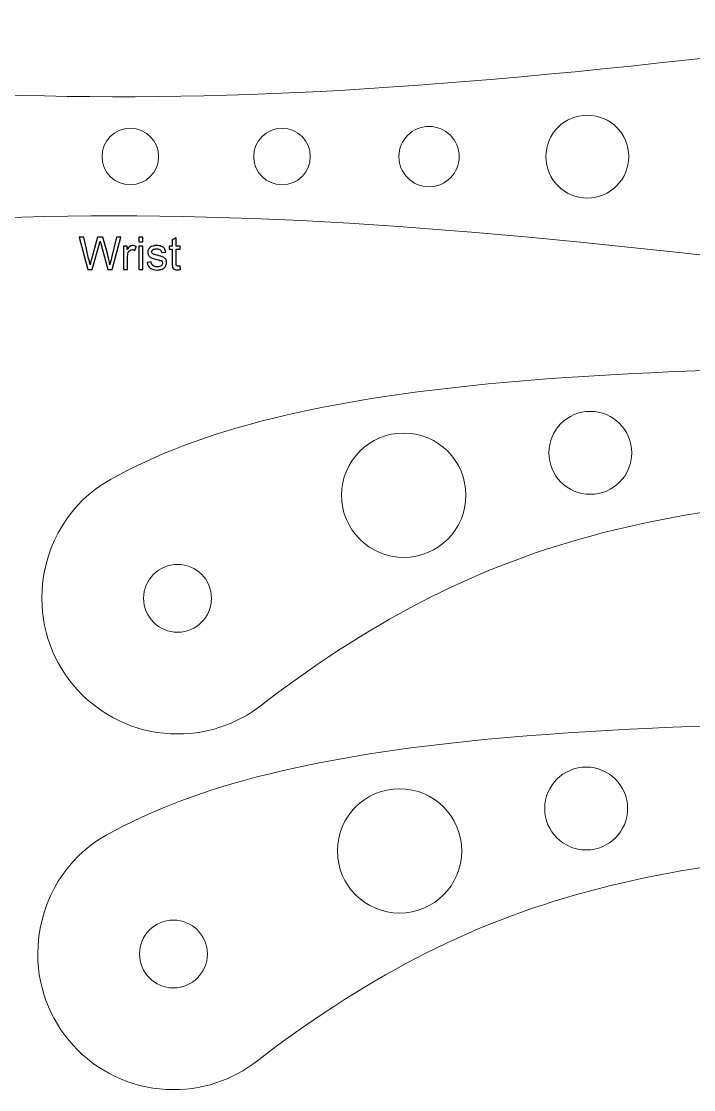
# Model space of a CAD drawing. Header units: millimetres. Extents: x -819 to 558, y -342 to 336.
# Drawn here: x -158.6 to -32.8, y -235.5 to -35.5 of the extents above; entities that cross this region are included whole.
import ezdxf

# ---------------------------------------------------------------- set-up
doc = ezdxf.new("R2010")
doc.units = ezdxf.units.MM
doc.header["$MEASUREMENT"] = 0
doc.layers.add('#Layer 1', color=7, linetype='Continuous')

msp = doc.modelspace()

# ---------------------------------------------------------------- linework, layer by layer
at = {"layer": '#Layer 1', "color": 22, "lineweight": 9}
for points in [[(-299.4995, -35.4526), (-163.6914, -54.0647), (-120.8009, -54.2654), (20.6279, -36.0551)], [(-300.7342, -85.988), (-163.4447, -67.1737), (-121.1112, -67.1737), (24.0569, -85.988)], [(-143.5157, -122.1519), (-110.3809, -102.3651), (-51.4112, -99.9196), (36.6068, -99.9213)], [(-144.2873, -188.7428), (-111.1525, -168.956), (-52.1828, -166.5105), (35.8352, -166.5122)]]:
    msp.add_open_spline(points, degree=3, dxfattribs=at)
for points, knots in [([(-44.9112, -60.7741), (-44.9112, -65.0605), (-48.3859, -68.5352), (-52.6723, -68.5352), (-52.6723, -68.5352), (-56.9587, -68.5352), (-60.4334, -65.0605), (-60.4334, -60.7741), (-60.4334, -60.7741), (-60.4334, -56.4877), (-56.9587, -53.013), (-52.6723, -53.013), (-52.6723, -53.013), (-48.3859, -53.013), (-44.9112, -56.4877), (-44.9112, -60.7741)], [0, 0, 0, 0, 0.25, 0.25, 0.25, 0.25, 0.5, 0.5, 0.5, 0.5, 0.75, 0.75, 0.75, 0.75, 1, 1, 1, 1]), ([(-132.9296, -60.7741), (-132.9296, -63.6969), (-135.2991, -66.0658), (-138.2212, -66.0658), (-138.2212, -66.0658), (-141.1436, -66.0658), (-143.5128, -63.6969), (-143.5128, -60.7741), (-143.5128, -60.7741), (-143.5128, -57.852), (-141.1436, -55.4824), (-138.2212, -55.4824), (-138.2212, -55.4824), (-135.2991, -55.4824), (-132.9296, -57.852), (-132.9296, -60.7741)], [0, 0, 0, 0, 0.25, 0.25, 0.25, 0.25, 0.5, 0.5, 0.5, 0.5, 0.75, 0.75, 0.75, 0.75, 1, 1, 1, 1]), ([(-104.5306, -60.7741), (-104.5306, -63.6969), (-106.9002, -66.0658), (-109.8223, -66.0658), (-109.8223, -66.0658), (-112.7451, -66.0658), (-115.114, -63.6969), (-115.114, -60.7741), (-115.114, -60.7741), (-115.114, -57.852), (-112.7451, -55.4824), (-109.8223, -55.4824), (-109.8223, -55.4824), (-106.9002, -55.4824), (-104.5306, -57.852), (-104.5306, -60.7741)], [0, 0, 0, 0, 0.25, 0.25, 0.25, 0.25, 0.5, 0.5, 0.5, 0.5, 0.75, 0.75, 0.75, 0.75, 1, 1, 1, 1]), ([(-76.6612, -60.7741), (-76.6612, -63.8915), (-79.1885, -66.4185), (-82.3056, -66.4185), (-82.3056, -66.4185), (-85.4227, -66.4185), (-87.9501, -63.8915), (-87.9501, -60.7741), (-87.9501, -60.7741), (-87.9501, -57.6569), (-85.4227, -55.1296), (-82.3056, -55.1296), (-82.3056, -55.1296), (-79.1885, -55.1296), (-76.6612, -57.6569), (-76.6612, -60.7741)], [0, 0, 0, 0, 0.25, 0.25, 0.25, 0.25, 0.5, 0.5, 0.5, 0.5, 0.75, 0.75, 0.75, 0.75, 1, 1, 1, 1]), ([(-146.1582, -81.9136), (-146.1582, -81.9136), (-147.7669, -75.8529), (-147.7669, -75.8529), (-147.7669, -75.8529), (-147.7669, -75.8529), (-146.9442, -75.8529), (-146.9442, -75.8529), (-146.9442, -75.8529), (-146.9442, -75.8529), (-146.0214, -79.8252), (-146.0214, -79.8252), (-146.0214, -79.8252), (-145.9226, -80.2414), (-145.8379, -80.6549), (-145.7659, -81.0655), (-145.7659, -81.0655), (-145.6107, -80.4178), (-145.5204, -80.0453), (-145.4922, -79.9451), (-145.4922, -79.9451), (-145.4922, -79.9451), (-144.3393, -75.8529), (-144.3393, -75.8529), (-144.3393, -75.8529), (-144.3393, -75.8529), (-143.3713, -75.8529), (-143.3713, -75.8529), (-143.3713, -75.8529), (-143.3713, -75.8529), (-142.5035, -78.9207), (-142.5035, -78.9207), (-142.5035, -78.9207), (-142.2862, -79.6812), (-142.1295, -80.3967), (-142.0322, -81.0655), (-142.0322, -81.0655), (-141.956, -80.6831), (-141.8544, -80.2429), (-141.7302, -79.7476), (-141.7302, -79.7476), (-141.7302, -79.7476), (-140.7805, -75.8529), (-140.7805, -75.8529), (-140.7805, -75.8529), (-140.7805, -75.8529), (-139.9734, -75.8529), (-139.9734, -75.8529), (-139.9734, -75.8529), (-139.9734, -75.8529), (-141.6357, -81.9136), (-141.6357, -81.9136), (-141.6357, -81.9136), (-141.6357, -81.9136), (-142.4089, -81.9136), (-142.4089, -81.9136), (-142.4089, -81.9136), (-142.4089, -81.9136), (-143.686, -77.2965), (-143.686, -77.2965), (-143.686, -77.2965), (-143.7932, -76.9098), (-143.8567, -76.6728), (-143.8765, -76.5853), (-143.8765, -76.5853), (-143.94, -76.8633), (-143.9993, -77.1003), (-144.0543, -77.2965), (-144.0543, -77.2965), (-144.0543, -77.2965), (-145.3398, -81.9136), (-145.3398, -81.9136), (-145.3398, -81.9136), (-145.3398, -81.9136), (-146.1582, -81.9136), (-146.1582, -81.9136)], [0, 0, 0, 0, 0.05263158, 0.05263158, 0.05263158, 0.05263158, 0.10526316, 0.10526316, 0.10526316, 0.10526316, 0.15789474, 0.15789474, 0.15789474, 0.15789474, 0.21052632, 0.21052632, 0.21052632, 0.21052632, 0.26315789, 0.26315789, 0.26315789, 0.26315789, 0.31578947, 0.31578947, 0.31578947, 0.31578947, 0.36842105, 0.36842105, 0.36842105, 0.36842105, 0.42105263, 0.42105263, 0.42105263, 0.42105263, 0.47368421, 0.47368421, 0.47368421, 0.47368421, 0.52631579, 0.52631579, 0.52631579, 0.52631579, 0.57894737, 0.57894737, 0.57894737, 0.57894737, 0.63157895, 0.63157895, 0.63157895, 0.63157895, 0.68421053, 0.68421053, 0.68421053, 0.68421053, 0.73684211, 0.73684211, 0.73684211, 0.73684211, 0.78947368, 0.78947368, 0.78947368, 0.78947368, 0.84210526, 0.84210526, 0.84210526, 0.84210526, 0.89473684, 0.89473684, 0.89473684, 0.89473684, 0.94736842, 0.94736842, 0.94736842, 0.94736842, 1, 1, 1, 1]), ([(-136.6502, -76.7095), (-136.6502, -76.7095), (-136.6502, -75.8529), (-136.6502, -75.8529), (-136.6502, -75.8529), (-136.6502, -75.8529), (-135.9051, -75.8529), (-135.9051, -75.8529), (-135.9051, -75.8529), (-135.9051, -75.8529), (-135.9051, -76.7095), (-135.9051, -76.7095), (-135.9051, -76.7095), (-135.9051, -76.7095), (-136.6502, -76.7095), (-136.6502, -76.7095)], [0, 0, 0, 0, 0.25, 0.25, 0.25, 0.25, 0.5, 0.5, 0.5, 0.5, 0.75, 0.75, 0.75, 0.75, 1, 1, 1, 1]), ([(-128.9145, -81.2476), (-128.9145, -81.2476), (-128.8073, -81.9051), (-128.8073, -81.9051), (-128.8073, -81.9051), (-129.0161, -81.9489), (-129.2038, -81.9715), (-129.3689, -81.9715), (-129.3689, -81.9715), (-129.6398, -81.9715), (-129.8487, -81.9291), (-129.9983, -81.843), (-129.9983, -81.843), (-130.1464, -81.7584), (-130.2508, -81.6455), (-130.3115, -81.5058), (-130.3115, -81.5058), (-130.3722, -81.3675), (-130.4032, -81.074), (-130.4032, -80.6281), (-130.4032, -80.6281), (-130.4032, -80.6281), (-130.4032, -78.1022), (-130.4032, -78.1022), (-130.4032, -78.1022), (-130.4032, -78.1022), (-130.9493, -78.1022), (-130.9493, -78.1022), (-130.9493, -78.1022), (-130.9493, -78.1022), (-130.9493, -77.5237), (-130.9493, -77.5237), (-130.9493, -77.5237), (-130.9493, -77.5237), (-130.4032, -77.5237), (-130.4032, -77.5237), (-130.4032, -77.5237), (-130.4032, -77.5237), (-130.4032, -76.4357), (-130.4032, -76.4357), (-130.4032, -76.4357), (-130.4032, -76.4357), (-129.6624, -75.9898), (-129.6624, -75.9898), (-129.6624, -75.9898), (-129.6624, -75.9898), (-129.6624, -77.5237), (-129.6624, -77.5237), (-129.6624, -77.5237), (-129.6624, -77.5237), (-128.9145, -77.5237), (-128.9145, -77.5237), (-128.9145, -77.5237), (-128.9145, -77.5237), (-128.9145, -78.1022), (-128.9145, -78.1022), (-128.9145, -78.1022), (-128.9145, -78.1022), (-129.6624, -78.1022), (-129.6624, -78.1022), (-129.6624, -78.1022), (-129.6624, -78.1022), (-129.6624, -80.669), (-129.6624, -80.669), (-129.6624, -80.669), (-129.6624, -80.8821), (-129.6497, -81.0176), (-129.6243, -81.0782), (-129.6243, -81.0782), (-129.5975, -81.1389), (-129.5552, -81.1869), (-129.4959, -81.2236), (-129.4959, -81.2236), (-129.4366, -81.2588), (-129.352, -81.2772), (-129.2419, -81.2772), (-129.2419, -81.2772), (-129.1586, -81.2772), (-129.05, -81.2673), (-128.9145, -81.2476)], [0, 0, 0, 0, 0.05, 0.05, 0.05, 0.05, 0.1, 0.1, 0.1, 0.1, 0.15, 0.15, 0.15, 0.15, 0.2, 0.2, 0.2, 0.2, 0.25, 0.25, 0.25, 0.25, 0.3, 0.3, 0.3, 0.3, 0.35, 0.35, 0.35, 0.35, 0.4, 0.4, 0.4, 0.4, 0.45, 0.45, 0.45, 0.45, 0.5, 0.5, 0.5, 0.5, 0.55, 0.55, 0.55, 0.55, 0.6, 0.6, 0.6, 0.6, 0.65, 0.65, 0.65, 0.65, 0.7, 0.7, 0.7, 0.7, 0.75, 0.75, 0.75, 0.75, 0.8, 0.8, 0.8, 0.8, 0.85, 0.85, 0.85, 0.85, 0.9, 0.9, 0.9, 0.9, 0.95, 0.95, 0.95, 0.95, 1, 1, 1, 1]), ([(-139.4809, -81.9136), (-139.4809, -81.9136), (-139.4809, -77.5237), (-139.4809, -77.5237), (-139.4809, -77.5237), (-139.4809, -77.5237), (-138.812, -77.5237), (-138.812, -77.5237), (-138.812, -77.5237), (-138.812, -77.5237), (-138.812, -78.1883), (-138.812, -78.1883), (-138.812, -78.1883), (-138.6413, -77.8779), (-138.4832, -77.6718), (-138.3379, -77.5731), (-138.3379, -77.5731), (-138.1939, -77.4743), (-138.0345, -77.4235), (-137.8609, -77.4235), (-137.8609, -77.4235), (-137.6098, -77.4235), (-137.3558, -77.5039), (-137.0961, -77.6634), (-137.0961, -77.6634), (-137.0961, -77.6634), (-137.3529, -78.3548), (-137.3529, -78.3548), (-137.3529, -78.3548), (-137.5336, -78.2462), (-137.7156, -78.1925), (-137.8976, -78.1925), (-137.8976, -78.1925), (-138.0613, -78.1925), (-138.2066, -78.2419), (-138.3365, -78.3393), (-138.3365, -78.3393), (-138.4663, -78.4381), (-138.558, -78.5735), (-138.613, -78.7471), (-138.613, -78.7471), (-138.6963, -79.011), (-138.7372, -79.3002), (-138.7372, -79.6149), (-138.7372, -79.6149), (-138.7372, -79.6149), (-138.7372, -81.9136), (-138.7372, -81.9136), (-138.7372, -81.9136), (-138.7372, -81.9136), (-139.4809, -81.9136), (-139.4809, -81.9136)], [0, 0, 0, 0, 0.07692308, 0.07692308, 0.07692308, 0.07692308, 0.15384615, 0.15384615, 0.15384615, 0.15384615, 0.23076923, 0.23076923, 0.23076923, 0.23076923, 0.30769231, 0.30769231, 0.30769231, 0.30769231, 0.38461538, 0.38461538, 0.38461538, 0.38461538, 0.46153846, 0.46153846, 0.46153846, 0.46153846, 0.53846154, 0.53846154, 0.53846154, 0.53846154, 0.61538462, 0.61538462, 0.61538462, 0.61538462, 0.69230769, 0.69230769, 0.69230769, 0.69230769, 0.76923077, 0.76923077, 0.76923077, 0.76923077, 0.84615385, 0.84615385, 0.84615385, 0.84615385, 0.92307692, 0.92307692, 0.92307692, 0.92307692, 1, 1, 1, 1]), ([(-136.6502, -81.9136), (-136.6502, -81.9136), (-136.6502, -77.5237), (-136.6502, -77.5237), (-136.6502, -77.5237), (-136.6502, -77.5237), (-135.9051, -77.5237), (-135.9051, -77.5237), (-135.9051, -77.5237), (-135.9051, -77.5237), (-135.9051, -81.9136), (-135.9051, -81.9136), (-135.9051, -81.9136), (-135.9051, -81.9136), (-136.6502, -81.9136), (-136.6502, -81.9136)], [0, 0, 0, 0, 0.25, 0.25, 0.25, 0.25, 0.5, 0.5, 0.5, 0.5, 0.75, 0.75, 0.75, 0.75, 1, 1, 1, 1]), ([(-135.0697, -80.6027), (-135.0697, -80.6027), (-134.3346, -80.487), (-134.3346, -80.487), (-134.3346, -80.487), (-134.2936, -80.7819), (-134.1779, -81.0077), (-133.9888, -81.1657), (-133.9888, -81.1657), (-133.8012, -81.3223), (-133.5373, -81.4014), (-133.1972, -81.4014), (-133.1972, -81.4014), (-132.8557, -81.4014), (-132.6017, -81.3308), (-132.4366, -81.1925), (-132.4366, -81.1925), (-132.2715, -81.0528), (-132.1883, -80.8891), (-132.1883, -80.7029), (-132.1883, -80.7029), (-132.1883, -80.5335), (-132.2617, -80.4023), (-132.4084, -80.3049), (-132.4084, -80.3049), (-132.51, -80.2386), (-132.764, -80.1554), (-133.169, -80.0538), (-133.169, -80.0538), (-133.7137, -79.9155), (-134.0933, -79.7969), (-134.3035, -79.6954), (-134.3035, -79.6954), (-134.5138, -79.5952), (-134.6746, -79.4555), (-134.7833, -79.2777), (-134.7833, -79.2777), (-134.8919, -79.0999), (-134.947, -78.9037), (-134.947, -78.6892), (-134.947, -78.6892), (-134.947, -78.4931), (-134.9018, -78.3125), (-134.8115, -78.146), (-134.8115, -78.146), (-134.7226, -77.978), (-134.5999, -77.8398), (-134.446, -77.7297), (-134.446, -77.7297), (-134.3303, -77.645), (-134.1723, -77.5716), (-133.9733, -77.5124), (-133.9733, -77.5124), (-133.7729, -77.4531), (-133.5585, -77.4235), (-133.3299, -77.4235), (-133.3299, -77.4235), (-132.9856, -77.4235), (-132.6836, -77.4743), (-132.4225, -77.5731), (-132.4225, -77.5731), (-132.1615, -77.6718), (-131.9696, -77.8059), (-131.8454, -77.9752), (-131.8454, -77.9752), (-131.7212, -78.146), (-131.6365, -78.3717), (-131.59, -78.6554), (-131.59, -78.6554), (-131.59, -78.6554), (-132.3167, -78.7556), (-132.3167, -78.7556), (-132.3167, -78.7556), (-132.3506, -78.5298), (-132.4465, -78.3534), (-132.6046, -78.2264), (-132.6046, -78.2264), (-132.7626, -78.0994), (-132.987, -78.0359), (-133.2762, -78.0359), (-133.2762, -78.0359), (-133.6177, -78.0359), (-133.8618, -78.0923), (-134.0072, -78.2052), (-134.0072, -78.2052), (-134.1539, -78.3181), (-134.2273, -78.4508), (-134.2273, -78.6017), (-134.2273, -78.6017), (-134.2273, -78.6991), (-134.1963, -78.7852), (-134.1356, -78.8628), (-134.1356, -78.8628), (-134.0749, -78.9432), (-133.9804, -79.0081), (-133.8506, -79.0618), (-133.8506, -79.0618), (-133.7758, -79.0886), (-133.557, -79.1521), (-133.193, -79.2509), (-133.193, -79.2509), (-132.6666, -79.392), (-132.2998, -79.5063), (-132.0923, -79.5966), (-132.0923, -79.5966), (-131.8835, -79.6855), (-131.7198, -79.8167), (-131.6013, -79.9874), (-131.6013, -79.9874), (-131.4827, -80.1582), (-131.4235, -80.3699), (-131.4235, -80.6239), (-131.4235, -80.6239), (-131.4235, -80.8722), (-131.4968, -81.105), (-131.6408, -81.3252), (-131.6408, -81.3252), (-131.7861, -81.5439), (-131.995, -81.7132), (-132.2673, -81.8332), (-132.2673, -81.8332), (-132.5396, -81.9531), (-132.8487, -82.0124), (-133.193, -82.0124), (-133.193, -82.0124), (-133.7645, -82.0124), (-134.1991, -81.8938), (-134.4983, -81.6568), (-134.4983, -81.6568), (-134.7974, -81.4197), (-134.9879, -81.0684), (-135.0697, -80.6027)], [0, 0, 0, 0, 0.03030303, 0.03030303, 0.03030303, 0.03030303, 0.06060606, 0.06060606, 0.06060606, 0.06060606, 0.09090909, 0.09090909, 0.09090909, 0.09090909, 0.12121212, 0.12121212, 0.12121212, 0.12121212, 0.15151515, 0.15151515, 0.15151515, 0.15151515, 0.18181818, 0.18181818, 0.18181818, 0.18181818, 0.21212121, 0.21212121, 0.21212121, 0.21212121, 0.24242424, 0.24242424, 0.24242424, 0.24242424, 0.27272727, 0.27272727, 0.27272727, 0.27272727, 0.3030303, 0.3030303, 0.3030303, 0.3030303, 0.33333333, 0.33333333, 0.33333333, 0.33333333, 0.36363636, 0.36363636, 0.36363636, 0.36363636, 0.39393939, 0.39393939, 0.39393939, 0.39393939, 0.42424242, 0.42424242, 0.42424242, 0.42424242, 0.45454545, 0.45454545, 0.45454545, 0.45454545, 0.48484848, 0.48484848, 0.48484848, 0.48484848, 0.51515152, 0.51515152, 0.51515152, 0.51515152, 0.54545455, 0.54545455, 0.54545455, 0.54545455, 0.57575758, 0.57575758, 0.57575758, 0.57575758, 0.60606061, 0.60606061, 0.60606061, 0.60606061, 0.63636364, 0.63636364, 0.63636364, 0.63636364, 0.66666667, 0.66666667, 0.66666667, 0.66666667, 0.6969697, 0.6969697, 0.6969697, 0.6969697, 0.72727273, 0.72727273, 0.72727273, 0.72727273, 0.75757576, 0.75757576, 0.75757576, 0.75757576, 0.78787879, 0.78787879, 0.78787879, 0.78787879, 0.81818182, 0.81818182, 0.81818182, 0.81818182, 0.84848485, 0.84848485, 0.84848485, 0.84848485, 0.87878788, 0.87878788, 0.87878788, 0.87878788, 0.90909091, 0.90909091, 0.90909091, 0.90909091, 0.93939394, 0.93939394, 0.93939394, 0.93939394, 0.96969697, 0.96969697, 0.96969697, 0.96969697, 1, 1, 1, 1]), ([(-44.3556, -116.2356), (-44.3556, -120.522), (-47.8304, -123.9967), (-52.1168, -123.9967), (-52.1168, -123.9967), (-56.4031, -123.9967), (-59.8779, -120.522), (-59.8779, -116.2356), (-59.8779, -116.2356), (-59.8779, -111.9492), (-56.4031, -108.4745), (-52.1168, -108.4745), (-52.1168, -108.4745), (-47.8304, -108.4745), (-44.3556, -111.9492), (-44.3556, -116.2356)], [0, 0, 0, 0, 0.25, 0.25, 0.25, 0.25, 0.5, 0.5, 0.5, 0.5, 0.75, 0.75, 0.75, 0.75, 1, 1, 1, 1]), ([(-75.4001, -124.1731), (-75.4001, -130.6027), (-80.6122, -135.8148), (-87.0418, -135.8148), (-87.0418, -135.8148), (-93.4713, -135.8148), (-98.6834, -130.6027), (-98.6834, -124.1731), (-98.6834, -124.1731), (-98.6834, -117.7435), (-93.4713, -112.5314), (-87.0418, -112.5314), (-87.0418, -112.5314), (-80.6122, -112.5314), (-75.4001, -117.7435), (-75.4001, -124.1731)], [0, 0, 0, 0, 0.25, 0.25, 0.25, 0.25, 0.5, 0.5, 0.5, 0.5, 0.75, 0.75, 0.75, 0.75, 1, 1, 1, 1]), ([(-112.7945, -162.7585), (-117.2403, -166.5822), (-123.0512, -168.8622), (-129.3751, -168.8622), (-129.3751, -168.8622), (-143.4032, -168.8622), (-154.7751, -157.4899), (-154.7751, -143.4622), (-154.7751, -143.4622), (-154.7751, -134.6416), (-150.3409, -126.7054), (-143.5157, -122.1519)], [0, 0, 0, 0, 0.33333333, 0.33333333, 0.33333333, 0.33333333, 0.66666667, 0.66666667, 0.66666667, 0.66666667, 1, 1, 1, 1]), ([(-112.7945, -162.7585), (-70.8867, -131.0621), (-36.0821, -123.6538), (34.5924, -123.0167), (34.5924, -123.0167), (35.1253, -123.0429), (36.8421, -122.9777), (36.8421, -122.9777)], [0, 0, 0, 0, 0.5, 0.5, 0.5, 0.5, 1, 1, 1, 1]), ([(-45.1272, -182.8265), (-45.1272, -187.1129), (-48.602, -190.5876), (-52.8884, -190.5876), (-52.8884, -190.5876), (-57.1747, -190.5876), (-60.6495, -187.1129), (-60.6495, -182.8265), (-60.6495, -182.8265), (-60.6495, -178.5401), (-57.1747, -175.0654), (-52.8884, -175.0654), (-52.8884, -175.0654), (-48.602, -175.0654), (-45.1272, -178.5401), (-45.1272, -182.8265)], [0, 0, 0, 0, 0.25, 0.25, 0.25, 0.25, 0.5, 0.5, 0.5, 0.5, 0.75, 0.75, 0.75, 0.75, 1, 1, 1, 1]), ([(-76.1717, -190.764), (-76.1717, -197.1936), (-81.3838, -202.4057), (-87.8134, -202.4057), (-87.8134, -202.4057), (-94.2429, -202.4057), (-99.455, -197.1936), (-99.455, -190.764), (-99.455, -190.764), (-99.455, -184.3344), (-94.2429, -179.1223), (-87.8134, -179.1223), (-87.8134, -179.1223), (-81.3838, -179.1223), (-76.1717, -184.3344), (-76.1717, -190.764)], [0, 0, 0, 0, 0.25, 0.25, 0.25, 0.25, 0.5, 0.5, 0.5, 0.5, 0.75, 0.75, 0.75, 0.75, 1, 1, 1, 1]), ([(-113.5661, -229.3494), (-118.0119, -233.1731), (-123.8228, -235.4531), (-130.1467, -235.4531), (-130.1467, -235.4531), (-144.1748, -235.4531), (-155.5467, -224.0808), (-155.5467, -210.0531), (-155.5467, -210.0531), (-155.5467, -201.2325), (-151.1125, -193.2963), (-144.2873, -188.7428)], [0, 0, 0, 0, 0.33333333, 0.33333333, 0.33333333, 0.33333333, 0.66666667, 0.66666667, 0.66666667, 0.66666667, 1, 1, 1, 1]), ([(-113.5661, -229.3494), (-71.6583, -197.653), (-36.8537, -190.2447), (33.8208, -189.6076), (33.8208, -189.6076), (34.3537, -189.6338), (36.0705, -189.5686), (36.0705, -189.5686)], [0, 0, 0, 0, 0.5, 0.5, 0.5, 0.5, 1, 1, 1, 1])]:
    msp.add_open_spline(points, degree=3, knots=knots, dxfattribs=at)
at = {"layer": '#Layer 1', "color": 250}
for points, knots in [([(-146.1582, -81.9136), (-146.1582, -81.9136), (-147.7669, -75.8529), (-147.7669, -75.8529), (-147.7669, -75.8529), (-147.7669, -75.8529), (-146.9442, -75.8529), (-146.9442, -75.8529), (-146.9442, -75.8529), (-146.9442, -75.8529), (-146.0214, -79.8252), (-146.0214, -79.8252), (-146.0214, -79.8252), (-145.9226, -80.2414), (-145.8379, -80.6549), (-145.7659, -81.0655), (-145.7659, -81.0655), (-145.6107, -80.4178), (-145.5204, -80.0453), (-145.4922, -79.9451), (-145.4922, -79.9451), (-145.4922, -79.9451), (-144.3393, -75.8529), (-144.3393, -75.8529), (-144.3393, -75.8529), (-144.3393, -75.8529), (-143.3713, -75.8529), (-143.3713, -75.8529), (-143.3713, -75.8529), (-143.3713, -75.8529), (-142.5035, -78.9207), (-142.5035, -78.9207), (-142.5035, -78.9207), (-142.2862, -79.6812), (-142.1295, -80.3967), (-142.0322, -81.0655), (-142.0322, -81.0655), (-141.956, -80.6831), (-141.8544, -80.2429), (-141.7302, -79.7476), (-141.7302, -79.7476), (-141.7302, -79.7476), (-140.7805, -75.8529), (-140.7805, -75.8529), (-140.7805, -75.8529), (-140.7805, -75.8529), (-139.9734, -75.8529), (-139.9734, -75.8529), (-139.9734, -75.8529), (-139.9734, -75.8529), (-141.6357, -81.9136), (-141.6357, -81.9136), (-141.6357, -81.9136), (-141.6357, -81.9136), (-142.4089, -81.9136), (-142.4089, -81.9136), (-142.4089, -81.9136), (-142.4089, -81.9136), (-143.686, -77.2965), (-143.686, -77.2965), (-143.686, -77.2965), (-143.7932, -76.9098), (-143.8567, -76.6728), (-143.8765, -76.5853), (-143.8765, -76.5853), (-143.94, -76.8633), (-143.9993, -77.1003), (-144.0543, -77.2965), (-144.0543, -77.2965), (-144.0543, -77.2965), (-145.3398, -81.9136), (-145.3398, -81.9136), (-145.3398, -81.9136), (-145.3398, -81.9136), (-146.1582, -81.9136), (-146.1582, -81.9136)], [0, 0, 0, 0, 0.05263158, 0.05263158, 0.05263158, 0.05263158, 0.10526316, 0.10526316, 0.10526316, 0.10526316, 0.15789474, 0.15789474, 0.15789474, 0.15789474, 0.21052632, 0.21052632, 0.21052632, 0.21052632, 0.26315789, 0.26315789, 0.26315789, 0.26315789, 0.31578947, 0.31578947, 0.31578947, 0.31578947, 0.36842105, 0.36842105, 0.36842105, 0.36842105, 0.42105263, 0.42105263, 0.42105263, 0.42105263, 0.47368421, 0.47368421, 0.47368421, 0.47368421, 0.52631579, 0.52631579, 0.52631579, 0.52631579, 0.57894737, 0.57894737, 0.57894737, 0.57894737, 0.63157895, 0.63157895, 0.63157895, 0.63157895, 0.68421053, 0.68421053, 0.68421053, 0.68421053, 0.73684211, 0.73684211, 0.73684211, 0.73684211, 0.78947368, 0.78947368, 0.78947368, 0.78947368, 0.84210526, 0.84210526, 0.84210526, 0.84210526, 0.89473684, 0.89473684, 0.89473684, 0.89473684, 0.94736842, 0.94736842, 0.94736842, 0.94736842, 1, 1, 1, 1]), ([(-136.6502, -76.7095), (-136.6502, -76.7095), (-136.6502, -75.8529), (-136.6502, -75.8529), (-136.6502, -75.8529), (-136.6502, -75.8529), (-135.9051, -75.8529), (-135.9051, -75.8529), (-135.9051, -75.8529), (-135.9051, -75.8529), (-135.9051, -76.7095), (-135.9051, -76.7095), (-135.9051, -76.7095), (-135.9051, -76.7095), (-136.6502, -76.7095), (-136.6502, -76.7095)], [0, 0, 0, 0, 0.25, 0.25, 0.25, 0.25, 0.5, 0.5, 0.5, 0.5, 0.75, 0.75, 0.75, 0.75, 1, 1, 1, 1]), ([(-128.9145, -81.2476), (-128.9145, -81.2476), (-128.8073, -81.9051), (-128.8073, -81.9051), (-128.8073, -81.9051), (-129.0161, -81.9489), (-129.2038, -81.9715), (-129.3689, -81.9715), (-129.3689, -81.9715), (-129.6398, -81.9715), (-129.8487, -81.9291), (-129.9983, -81.843), (-129.9983, -81.843), (-130.1464, -81.7584), (-130.2508, -81.6455), (-130.3115, -81.5058), (-130.3115, -81.5058), (-130.3722, -81.3675), (-130.4032, -81.074), (-130.4032, -80.6281), (-130.4032, -80.6281), (-130.4032, -80.6281), (-130.4032, -78.1022), (-130.4032, -78.1022), (-130.4032, -78.1022), (-130.4032, -78.1022), (-130.9493, -78.1022), (-130.9493, -78.1022), (-130.9493, -78.1022), (-130.9493, -78.1022), (-130.9493, -77.5237), (-130.9493, -77.5237), (-130.9493, -77.5237), (-130.9493, -77.5237), (-130.4032, -77.5237), (-130.4032, -77.5237), (-130.4032, -77.5237), (-130.4032, -77.5237), (-130.4032, -76.4357), (-130.4032, -76.4357), (-130.4032, -76.4357), (-130.4032, -76.4357), (-129.6624, -75.9898), (-129.6624, -75.9898), (-129.6624, -75.9898), (-129.6624, -75.9898), (-129.6624, -77.5237), (-129.6624, -77.5237), (-129.6624, -77.5237), (-129.6624, -77.5237), (-128.9145, -77.5237), (-128.9145, -77.5237), (-128.9145, -77.5237), (-128.9145, -77.5237), (-128.9145, -78.1022), (-128.9145, -78.1022), (-128.9145, -78.1022), (-128.9145, -78.1022), (-129.6624, -78.1022), (-129.6624, -78.1022), (-129.6624, -78.1022), (-129.6624, -78.1022), (-129.6624, -80.669), (-129.6624, -80.669), (-129.6624, -80.669), (-129.6624, -80.8821), (-129.6497, -81.0176), (-129.6243, -81.0782), (-129.6243, -81.0782), (-129.5975, -81.1389), (-129.5552, -81.1869), (-129.4959, -81.2236), (-129.4959, -81.2236), (-129.4366, -81.2588), (-129.352, -81.2772), (-129.2419, -81.2772), (-129.2419, -81.2772), (-129.1586, -81.2772), (-129.05, -81.2673), (-128.9145, -81.2476)], [0, 0, 0, 0, 0.05, 0.05, 0.05, 0.05, 0.1, 0.1, 0.1, 0.1, 0.15, 0.15, 0.15, 0.15, 0.2, 0.2, 0.2, 0.2, 0.25, 0.25, 0.25, 0.25, 0.3, 0.3, 0.3, 0.3, 0.35, 0.35, 0.35, 0.35, 0.4, 0.4, 0.4, 0.4, 0.45, 0.45, 0.45, 0.45, 0.5, 0.5, 0.5, 0.5, 0.55, 0.55, 0.55, 0.55, 0.6, 0.6, 0.6, 0.6, 0.65, 0.65, 0.65, 0.65, 0.7, 0.7, 0.7, 0.7, 0.75, 0.75, 0.75, 0.75, 0.8, 0.8, 0.8, 0.8, 0.85, 0.85, 0.85, 0.85, 0.9, 0.9, 0.9, 0.9, 0.95, 0.95, 0.95, 0.95, 1, 1, 1, 1]), ([(-139.4809, -81.9136), (-139.4809, -81.9136), (-139.4809, -77.5237), (-139.4809, -77.5237), (-139.4809, -77.5237), (-139.4809, -77.5237), (-138.812, -77.5237), (-138.812, -77.5237), (-138.812, -77.5237), (-138.812, -77.5237), (-138.812, -78.1883), (-138.812, -78.1883), (-138.812, -78.1883), (-138.6413, -77.8779), (-138.4832, -77.6718), (-138.3379, -77.5731), (-138.3379, -77.5731), (-138.1939, -77.4743), (-138.0345, -77.4235), (-137.8609, -77.4235), (-137.8609, -77.4235), (-137.6098, -77.4235), (-137.3558, -77.5039), (-137.0961, -77.6634), (-137.0961, -77.6634), (-137.0961, -77.6634), (-137.3529, -78.3548), (-137.3529, -78.3548), (-137.3529, -78.3548), (-137.5336, -78.2462), (-137.7156, -78.1925), (-137.8976, -78.1925), (-137.8976, -78.1925), (-138.0613, -78.1925), (-138.2066, -78.2419), (-138.3365, -78.3393), (-138.3365, -78.3393), (-138.4663, -78.4381), (-138.558, -78.5735), (-138.613, -78.7471), (-138.613, -78.7471), (-138.6963, -79.011), (-138.7372, -79.3002), (-138.7372, -79.6149), (-138.7372, -79.6149), (-138.7372, -79.6149), (-138.7372, -81.9136), (-138.7372, -81.9136), (-138.7372, -81.9136), (-138.7372, -81.9136), (-139.4809, -81.9136), (-139.4809, -81.9136)], [0, 0, 0, 0, 0.07692308, 0.07692308, 0.07692308, 0.07692308, 0.15384615, 0.15384615, 0.15384615, 0.15384615, 0.23076923, 0.23076923, 0.23076923, 0.23076923, 0.30769231, 0.30769231, 0.30769231, 0.30769231, 0.38461538, 0.38461538, 0.38461538, 0.38461538, 0.46153846, 0.46153846, 0.46153846, 0.46153846, 0.53846154, 0.53846154, 0.53846154, 0.53846154, 0.61538462, 0.61538462, 0.61538462, 0.61538462, 0.69230769, 0.69230769, 0.69230769, 0.69230769, 0.76923077, 0.76923077, 0.76923077, 0.76923077, 0.84615385, 0.84615385, 0.84615385, 0.84615385, 0.92307692, 0.92307692, 0.92307692, 0.92307692, 1, 1, 1, 1]), ([(-136.6502, -81.9136), (-136.6502, -81.9136), (-136.6502, -77.5237), (-136.6502, -77.5237), (-136.6502, -77.5237), (-136.6502, -77.5237), (-135.9051, -77.5237), (-135.9051, -77.5237), (-135.9051, -77.5237), (-135.9051, -77.5237), (-135.9051, -81.9136), (-135.9051, -81.9136), (-135.9051, -81.9136), (-135.9051, -81.9136), (-136.6502, -81.9136), (-136.6502, -81.9136)], [0, 0, 0, 0, 0.25, 0.25, 0.25, 0.25, 0.5, 0.5, 0.5, 0.5, 0.75, 0.75, 0.75, 0.75, 1, 1, 1, 1]), ([(-135.0697, -80.6027), (-135.0697, -80.6027), (-134.3346, -80.487), (-134.3346, -80.487), (-134.3346, -80.487), (-134.2936, -80.7819), (-134.1779, -81.0077), (-133.9888, -81.1657), (-133.9888, -81.1657), (-133.8012, -81.3223), (-133.5373, -81.4014), (-133.1972, -81.4014), (-133.1972, -81.4014), (-132.8557, -81.4014), (-132.6017, -81.3308), (-132.4366, -81.1925), (-132.4366, -81.1925), (-132.2715, -81.0528), (-132.1883, -80.8891), (-132.1883, -80.7029), (-132.1883, -80.7029), (-132.1883, -80.5335), (-132.2617, -80.4023), (-132.4084, -80.3049), (-132.4084, -80.3049), (-132.51, -80.2386), (-132.764, -80.1554), (-133.169, -80.0538), (-133.169, -80.0538), (-133.7137, -79.9155), (-134.0933, -79.7969), (-134.3035, -79.6954), (-134.3035, -79.6954), (-134.5138, -79.5952), (-134.6746, -79.4555), (-134.7833, -79.2777), (-134.7833, -79.2777), (-134.8919, -79.0999), (-134.947, -78.9037), (-134.947, -78.6892), (-134.947, -78.6892), (-134.947, -78.4931), (-134.9018, -78.3125), (-134.8115, -78.146), (-134.8115, -78.146), (-134.7226, -77.978), (-134.5999, -77.8398), (-134.446, -77.7297), (-134.446, -77.7297), (-134.3303, -77.645), (-134.1723, -77.5716), (-133.9733, -77.5124), (-133.9733, -77.5124), (-133.7729, -77.4531), (-133.5585, -77.4235), (-133.3299, -77.4235), (-133.3299, -77.4235), (-132.9856, -77.4235), (-132.6836, -77.4743), (-132.4225, -77.5731), (-132.4225, -77.5731), (-132.1615, -77.6718), (-131.9696, -77.8059), (-131.8454, -77.9752), (-131.8454, -77.9752), (-131.7212, -78.146), (-131.6365, -78.3717), (-131.59, -78.6554), (-131.59, -78.6554), (-131.59, -78.6554), (-132.3167, -78.7556), (-132.3167, -78.7556), (-132.3167, -78.7556), (-132.3506, -78.5298), (-132.4465, -78.3534), (-132.6046, -78.2264), (-132.6046, -78.2264), (-132.7626, -78.0994), (-132.987, -78.0359), (-133.2762, -78.0359), (-133.2762, -78.0359), (-133.6177, -78.0359), (-133.8618, -78.0923), (-134.0072, -78.2052), (-134.0072, -78.2052), (-134.1539, -78.3181), (-134.2273, -78.4508), (-134.2273, -78.6017), (-134.2273, -78.6017), (-134.2273, -78.6991), (-134.1963, -78.7852), (-134.1356, -78.8628), (-134.1356, -78.8628), (-134.0749, -78.9432), (-133.9804, -79.0081), (-133.8506, -79.0618), (-133.8506, -79.0618), (-133.7758, -79.0886), (-133.557, -79.1521), (-133.193, -79.2509), (-133.193, -79.2509), (-132.6666, -79.392), (-132.2998, -79.5063), (-132.0923, -79.5966), (-132.0923, -79.5966), (-131.8835, -79.6855), (-131.7198, -79.8167), (-131.6013, -79.9874), (-131.6013, -79.9874), (-131.4827, -80.1582), (-131.4235, -80.3699), (-131.4235, -80.6239), (-131.4235, -80.6239), (-131.4235, -80.8722), (-131.4968, -81.105), (-131.6408, -81.3252), (-131.6408, -81.3252), (-131.7861, -81.5439), (-131.995, -81.7132), (-132.2673, -81.8332), (-132.2673, -81.8332), (-132.5396, -81.9531), (-132.8487, -82.0124), (-133.193, -82.0124), (-133.193, -82.0124), (-133.7645, -82.0124), (-134.1991, -81.8938), (-134.4983, -81.6568), (-134.4983, -81.6568), (-134.7974, -81.4197), (-134.9879, -81.0684), (-135.0697, -80.6027)], [0, 0, 0, 0, 0.03030303, 0.03030303, 0.03030303, 0.03030303, 0.06060606, 0.06060606, 0.06060606, 0.06060606, 0.09090909, 0.09090909, 0.09090909, 0.09090909, 0.12121212, 0.12121212, 0.12121212, 0.12121212, 0.15151515, 0.15151515, 0.15151515, 0.15151515, 0.18181818, 0.18181818, 0.18181818, 0.18181818, 0.21212121, 0.21212121, 0.21212121, 0.21212121, 0.24242424, 0.24242424, 0.24242424, 0.24242424, 0.27272727, 0.27272727, 0.27272727, 0.27272727, 0.3030303, 0.3030303, 0.3030303, 0.3030303, 0.33333333, 0.33333333, 0.33333333, 0.33333333, 0.36363636, 0.36363636, 0.36363636, 0.36363636, 0.39393939, 0.39393939, 0.39393939, 0.39393939, 0.42424242, 0.42424242, 0.42424242, 0.42424242, 0.45454545, 0.45454545, 0.45454545, 0.45454545, 0.48484848, 0.48484848, 0.48484848, 0.48484848, 0.51515152, 0.51515152, 0.51515152, 0.51515152, 0.54545455, 0.54545455, 0.54545455, 0.54545455, 0.57575758, 0.57575758, 0.57575758, 0.57575758, 0.60606061, 0.60606061, 0.60606061, 0.60606061, 0.63636364, 0.63636364, 0.63636364, 0.63636364, 0.66666667, 0.66666667, 0.66666667, 0.66666667, 0.6969697, 0.6969697, 0.6969697, 0.6969697, 0.72727273, 0.72727273, 0.72727273, 0.72727273, 0.75757576, 0.75757576, 0.75757576, 0.75757576, 0.78787879, 0.78787879, 0.78787879, 0.78787879, 0.81818182, 0.81818182, 0.81818182, 0.81818182, 0.84848485, 0.84848485, 0.84848485, 0.84848485, 0.87878788, 0.87878788, 0.87878788, 0.87878788, 0.90909091, 0.90909091, 0.90909091, 0.90909091, 0.93939394, 0.93939394, 0.93939394, 0.93939394, 0.96969697, 0.96969697, 0.96969697, 0.96969697, 1, 1, 1, 1])]:
    msp.add_open_spline(points, degree=3, knots=knots, dxfattribs=at)
at = {"layer": '#Layer 1', "color": 7, "lineweight": 9}
for points in [[(-123.0251, -143.4622), (-123.0251, -146.9693), (-125.8682, -149.8122), (-129.3751, -149.8122), (-129.3751, -149.8122), (-132.8821, -149.8122), (-135.7251, -146.9693), (-135.7251, -143.4622), (-135.7251, -143.4622), (-135.7251, -139.9551), (-132.8821, -137.1122), (-129.3751, -137.1122), (-129.3751, -137.1122), (-125.8682, -137.1122), (-123.0251, -139.9551), (-123.0251, -143.4622)], [(-123.7967, -210.0531), (-123.7967, -213.5602), (-126.6398, -216.4031), (-130.1467, -216.4031), (-130.1467, -216.4031), (-133.6537, -216.4031), (-136.4967, -213.5602), (-136.4967, -210.0531), (-136.4967, -210.0531), (-136.4967, -206.546), (-133.6537, -203.7031), (-130.1467, -203.7031), (-130.1467, -203.7031), (-126.6398, -203.7031), (-123.7967, -206.546), (-123.7967, -210.0531)]]:
    msp.add_open_spline(points, degree=3, knots=[0, 0, 0, 0, 0.25, 0.25, 0.25, 0.25, 0.5, 0.5, 0.5, 0.5, 0.75, 0.75, 0.75, 0.75, 1, 1, 1, 1], dxfattribs=at)

doc.saveas('drawing.dxf')
